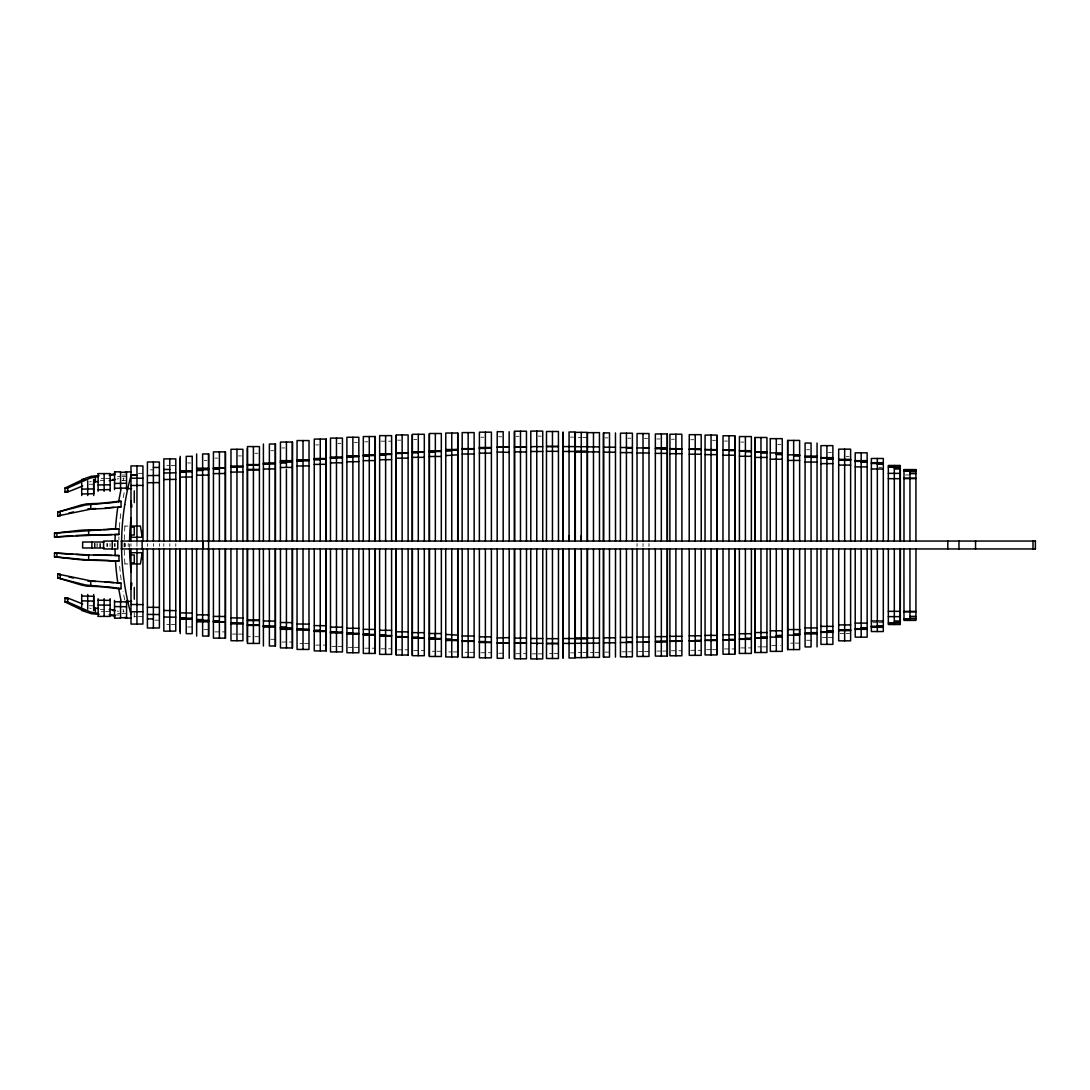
<?xml version="1.0" encoding="UTF-8"?>
<svg xmlns="http://www.w3.org/2000/svg" width="1090" height="1090" viewBox="0 0 1090 1090"><rect width="100%" height="100%" fill="white"/><g stroke="black" fill="none" stroke-linecap="round" stroke-linejoin="round"><path stroke-width="0.75" stroke-dasharray="5 3.75" d="M124.914 526.048L124.628 530.503A256.94 256.94 0 0 0 124.274 539.645M123.184 497.653L124.696 490.105M122.993 478.728L124.015 478.456M116.998 478.987L118.592 478.701M100.362 480.649L104.599 480.308M538.256 436.15L541.24 436.15M516.006 436.313L518.99 436.313M498.716 436.777L501.7 436.777M570.561 437.131L573.544 437.131M480.908 437.24L483.892 437.24M578.286 437.403L581.27 437.403M582.769 437.403L587.238 437.403M605.032 437.867L608.016 437.867M627.908 438.221L630.892 438.221M644.503 438.562L647.487 438.562M656.848 438.97L659.832 438.97M671.413 439.243L674.397 439.243M413.819 439.556L416.802 439.556M690.747 439.733L693.731 439.733M397.673 440.169L400.657 440.169M712.547 440.319L715.53 440.319M724.509 441.069L727.493 441.069M381.146 441.178L385.615 441.178M388.599 441.178L391.582 441.178M364.796 441.818L367.78 441.818M740.914 442.09L743.898 442.09M354.359 442.635L357.343 442.635M337.954 443.426L340.938 443.426M777.783 444.516L780.767 444.516M315.773 444.897L318.757 444.897M281.942 447.949L284.926 447.949M806.6 449.748L809.584 449.748M270.865 450.715L273.863 450.715M828.4 452.486L831.384 452.486M254.91 453.29L257.894 453.29M238.438 455.92L241.421 455.92M846.14 456.628L849.124 456.628M214.921 458.113L217.905 458.113M204.103 460.402L207.086 460.402M187.698 462.978L190.682 462.978M166.811 465.471L169.795 465.471M171.28 465.471L175.763 465.471M878.826 467.31L881.81 467.31M150.393 469.858L153.377 469.858M138.457 473.332L142.926 473.332M122.039 475.008L126.522 475.008M905.477 474.968L909.959 474.968M117.57 476.63L120.554 476.63M122.039 476.63L126.522 476.63M101.152 478.346L104.136 478.374M105.635 478.374L110.104 478.346M122.039 480.526L126.522 480.526M89.217 484.246L93.686 484.246M124.737 526.048L127.952 526.048M124.737 563.952L127.952 563.952M89.217 605.754L93.686 605.754M101.152 611.654L104.136 611.654M105.635 611.654L110.104 611.626M117.57 613.37L120.554 613.37M122.039 613.37L126.522 613.37M114.586 614.992L119.055 614.992M133.975 616.681L136.958 616.681M138.457 616.681L142.926 616.681M154.875 620.156L159.344 620.156M872.858 622.69L877.327 622.69M878.826 622.69L883.309 622.69M166.811 624.529L169.795 624.529M171.28 624.516L175.763 624.529M187.698 627.009L192.181 627.009M204.103 629.584L208.585 629.584M214.921 631.887L219.403 631.887M222.387 631.887L225.371 631.887M840.172 633.385L844.655 633.385M846.14 633.385L850.622 633.385M232.47 634.08L236.952 634.08M238.438 634.08L242.92 634.08M247.444 636.71L250.428 636.71M254.91 636.71L259.393 636.71M822.432 637.514L826.915 637.514M828.4 637.514L832.883 637.514M270.865 639.285L275.348 639.285M806.6 640.252L811.069 640.252M281.942 642.024L286.425 642.024M289.409 642.024L292.392 642.024M790.672 643.114L793.656 643.114M795.141 643.114L799.624 643.114M300.036 643.577L303.02 643.577M304.505 643.577L308.988 643.577M315.773 645.103L320.256 645.103M323.24 645.103L326.223 645.103M771.815 645.484L780.767 645.484M331.987 646.574L336.469 646.574M337.954 646.574L342.437 646.574M757.986 646.874L760.97 646.874M762.455 646.874L766.938 646.874M348.391 647.337L352.874 647.337M354.359 647.337L358.842 647.337M740.914 647.91L745.397 647.91M748.38 647.91L751.364 647.91M364.796 648.182L369.278 648.182M372.262 648.182L375.246 648.182M381.146 648.822L385.615 648.822M388.599 648.822L391.582 648.822M724.509 648.932L728.992 648.932M731.976 648.932L734.96 648.932M706.579 649.681L711.048 649.681M712.547 649.681L717.016 649.681M397.673 649.831L402.142 649.831M405.126 649.831L408.123 649.831M413.819 650.444L418.301 650.444M421.285 650.444L424.269 650.444M690.747 650.28L695.216 650.28M698.2 650.28L701.183 650.28M671.413 650.757L675.895 650.757M678.879 650.757L681.863 650.757M656.848 651.057L661.33 651.057M662.815 651.057L667.298 651.057M432.362 651.261L435.346 651.261M436.831 651.261L441.314 651.261M638.536 651.425L643.018 651.425M644.503 651.425L648.986 651.425M621.94 651.806L626.423 651.806M627.908 651.806L632.391 651.806M448.767 651.915L451.751 651.915M453.236 651.915L457.718 651.915M605.032 652.12L609.501 652.133M465.171 652.311L468.155 652.311M469.64 652.311L474.123 652.311M590.494 652.392L593.478 652.392M594.976 652.392L599.446 652.392M578.286 652.583L581.27 652.597M582.769 652.583L587.238 652.597M480.908 652.76L485.377 652.76M488.375 652.76L491.358 652.76M570.561 652.869L575.03 652.869M498.716 653.223L503.185 653.223M549.483 653.373L552.466 653.373M553.965 653.373L558.434 653.373M516.006 653.687L520.489 653.687M523.472 653.687L526.456 653.687M532.288 653.837L536.757 653.837M538.256 653.837L542.725 653.837M100.362 609.351L104.599 609.692M116.998 611.027L118.592 611.313M122.993 611.272L124.015 611.544M124.723 599.977L123.034 591.38M648.986 543.529L648.986 546.471M643.018 543.529L643.018 546.471M637.051 543.529L637.051 546.471M175.803 543.651L175.763 546.349M169.795 543.651L169.795 546.349M163.827 543.651L163.773 546.349M159.385 543.651L159.344 546.349M153.377 543.651L153.377 546.349M147.409 543.651L147.368 546.349M136.958 542.33L136.958 546.349M134.274 612.948L134.274 617.076M130.991 543.651L130.95 546.349M128.225 543.515L128.225 546.499M125.609 543.515L125.609 546.499M124.219 543.515L124.219 546.499M114.763 543.515L114.763 546.499M110.076 543.515L110.076 546.499M107.379 543.515L107.379 546.499M106.874 543.515L106.874 546.499M100.117 543.515L100.117 547.984M100.021 543.515L100.035 547.984M97.283 543.515L97.283 546.499M95.879 543.515L95.879 547.984M94.489 543.515L94.489 547.984M94.367 543.515L94.367 546.499M89.639 608.084A83.698 12.317 0 0 1 91.165 608.601M91.165 481.399A83.698 12.317 0 0 1 89.639 481.916M123.797 612.144A286.67 286.67 0 0 1 123.034 609.16M115.009 546.499A248.711 248.711 0 0 1 115.009 543.515M123.034 480.84A286.67 286.67 0 0 1 123.797 477.856M124.914 563.952A256.94 256.94 0 0 1 124.26 549.823M124.219 547.003A256.94 256.94 0 0 1 124.219 542.779M121.194 579.975A260.265 260.265 0 0 1 119.45 562.985M118.864 539.945A257.158 257.158 0 0 1 118.946 536.825M119.41 527.437A257.158 257.158 0 0 1 119.927 521.17A260.851 260.851 0 0 1 121.167 510.202M129.56 546.717A256.79 256.79 0 0 1 129.56 543.91"/><path stroke-width="1.5" d="M196.65 469.736L202.617 469.736L202.617 468.7M219.403 621.777L225.344 621.777L213.436 621.709M236.952 472.052L236.952 466.683M253.411 621.041L253.425 620.06L247.444 620.06M429.378 633.481L435.346 633.522L435.346 638.631L441.232 638.631L429.378 638.631M536.757 643.522L536.757 644.626M569.062 535.64L569.062 541.049L569.062 431.994L575.03 431.994L575.084 541.049M581.27 535.612L581.27 541.049L581.27 432.362M675.895 453.685L675.895 448.78L670.105 448.767M530.789 446.737L536.757 446.519M336.469 632.391L342.41 632.391L330.488 632.391M186.213 471.602L192.14 471.52L180.245 471.52M894.318 622.881L888.35 622.962L900.286 622.962M236.952 623.317L242.866 623.317L230.985 623.248M253.411 624.965L259.338 624.965L247.444 624.883M269.38 463.618L275.293 463.618L263.412 463.686M385.615 454.407L391.542 454.353L379.647 454.407M435.346 451.41L441.232 451.369L429.378 451.41M770.344 637.078L776.38 637.078L776.393 635.62L782.266 635.511M346.906 456.546L352.874 456.492M402.142 637.023L408.014 637.023L396.174 637.023M115.049 540.531L115.118 537.534A260.374 260.374 0 0 1 115.227 534.55M799.624 634.339L793.67 634.353L799.624 634.353L799.624 629.53M520.475 447.268L526.416 447.064L514.521 447.268M445.783 450.238L457.718 449.516L445.783 449.516M497.217 447.268L509.153 446.968L497.217 446.968M130.991 589.349L131.563 582.728L131.563 586.12M130.991 517.845L130.105 528.255A256.79 256.79 0 0 0 129.587 540.776M124.737 504.711L124.287 507.695A265.933 265.933 0 0 0 123.143 516.646A262.513 262.513 0 0 0 122.094 528.582A260.374 260.374 0 0 0 121.685 537.534L121.617 540.531A248.724 248.724 0 0 0 121.617 549.483L121.685 552.466A260.374 260.374 0 0 0 122.094 561.418A262.513 262.513 0 0 0 123.143 573.354A265.933 265.933 0 0 0 124.287 582.305L124.737 585.289A260.156 260.156 0 0 0 126.304 594.241L126.89 597.225A278.767 278.767 0 0 0 128.865 606.176L130.991 614.515M130.991 552.739L142.191 552.739L140.419 563.952L130.991 563.952M130.991 475.485L128.865 483.824A278.767 278.767 0 0 0 126.89 492.775L126.304 495.759A260.156 260.156 0 0 0 124.737 504.793M125.009 472.665L125.745 472.27L121.848 472.27A20.996 3.406 0 0 1 121.426 472.474M82.717 486.017L67.662 492.04L64.978 492.04L64.978 488.048L86.096 477.992A83.984 13.625 0 0 0 91.165 476.303L99.027 475.594M64.978 488.048L67.662 488.048L90.252 478.088L98.563 476.33M64.978 492.04L67.989 490.732M105.076 508.063L121.058 506.809L121.058 501.332L110.131 502.912L86.492 503.88A83.044 8.597 0 0 1 81.409 504.956L57.729 512.096L57.729 515.965L90.729 509.139L107.038 508.349M93.944 482.134L98.563 481.426M57.729 512.096L85.579 505.011L103.332 503.376M57.729 515.965L60.89 515.161M68.779 513.131L73.52 511.919M115.036 473.946L109.763 474.6M99.217 534.863L118.974 534.468L118.974 528.991L105.812 529.481M514.521 638.181L526.456 637.963M112.583 479.573L115.036 479.273M114.791 474.763L109.232 475.376M98.482 534.972L54.5 537.002L54.5 533.173L79.325 530.367A82.499 3.229 0 0 0 84.393 529.958L104.953 529.672M113.919 507.368L107.91 507.885M114.804 480.009L109.232 480.554M54.5 533.173L101.261 529.767M457.718 454.843L445.783 455.579M770.33 630.837L782.266 630.742M105.076 502.803L115.227 501.795A20.737 2.153 0 0 0 117.175 501.332L121.058 501.332M54.5 537.002L72.703 535.749M76.014 535.531L79.325 535.299A82.445 1.948 0 0 0 84.393 535.054L104.953 534.89M509.153 637.609L497.217 637.991M503.185 643.086L509.153 643.032L497.217 643.032M87.786 508.907L95.702 508.54M108.278 529.399L113.142 529.168A20.587 0.804 0 0 0 115.077 528.991L118.974 528.991M445.783 450.783L451.71 450.579L445.783 450.579M111.834 534.618L105.812 534.768M102.991 529.549L108.073 529.59M81.75 489.151L93.686 488.919M81.75 493.974L93.686 493.743L93.686 479.409L93.74 495.541M98.168 484.982L110.104 484.778M98.168 489.805L110.104 489.601M114.586 483.442L126.522 483.252M114.586 488.266L126.522 488.075M297.052 461.206L302.979 461.125L297.052 461.125M292.392 462.133L280.457 462.215M314.274 464.422L326.223 464.272M297.052 466.03L308.988 465.866M213.436 468.809L219.349 468.727L213.436 468.727M163.827 472.992L175.763 472.828M147.409 475.594L159.344 475.444M196.65 475.226L208.585 475.09M180.245 477.12L192.181 476.97M142.926 478.292L130.691 478.169M147.409 482.734L159.344 482.584M330.488 458.086L336.401 458.018L330.488 458.018M280.457 462.705L286.357 462.623L280.457 462.623M263.412 464.217L269.325 464.149L263.412 464.149M253.425 465.117L259.338 465.048L247.444 465.048M230.985 467.31L236.857 467.229L230.985 467.229M280.457 467.515L292.392 467.378M202.617 469.736L208.585 469.667M263.412 469.041L275.348 468.891M247.444 469.94L259.393 469.872M230.985 472.133L242.92 471.984M213.436 473.632L225.371 473.482M163.827 479.518L175.763 479.368M130.991 485.527L142.926 485.377M352.874 456.546L358.814 456.492L346.906 456.492M330.488 462.923L342.437 462.787M782.266 459.258L770.33 459.163M369.278 455.457L375.164 455.402L363.311 455.457M379.647 459.735L391.582 459.639M363.311 460.675L375.246 460.566M346.906 461.779L358.842 461.669M441.314 456.438L429.378 456.519M396.174 458.195L408.123 458.127M418.301 452.296L424.173 452.268L412.333 452.268M402.142 453.018L408.014 452.977L396.174 453.018M468.155 448.957L474.041 448.944L462.187 448.957M412.333 457.364L424.269 457.323M536.757 446.668L542.725 446.668M530.789 451.505L542.725 451.492M462.187 454.012L474.123 453.999M855.214 466.901L867.15 466.888M871.36 469L883.309 468.986M888.336 473.373L900.272 473.36M903.992 478.21L915.927 478.197M909.959 618.752L903.992 618.752L915.927 618.752M826.915 631.764L820.974 631.778L832.883 631.778M755.002 632.568L766.938 632.554M811.069 633.276L805.115 633.276L817.05 633.276M739.415 633.726L751.364 633.699M723.011 634.789L734.96 634.775M760.97 637.773L755.029 637.786L766.938 637.786M745.383 638.917L739.47 638.931L751.364 638.931M723.188 639.83L728.992 639.816M689.316 640.743L695.216 640.729M670.105 641.233L675.882 641.22M661.33 641.533L655.512 641.547L667.298 641.41L661.494 641.41M587.51 432.648L599.446 432.635L599.5 541.049M755.002 437.485L755.002 541.049L754.961 437.512L766.938 437.485L766.978 541.049M770.33 438.643L782.266 438.643L782.307 541.049M787.688 440.428L787.688 541.049L787.634 440.415L799.624 440.428L799.665 541.049M292.392 442.05L292.392 541.049L292.433 442.05L280.457 442.05L280.403 541.049M275.348 444.012L275.348 541.049L275.389 444.012L269.38 444.012L269.38 541.049M563.121 446.6L575.03 446.6M575.316 446.696L587.238 446.696M514.521 446.886L526.456 446.886M587.524 446.859L599.446 446.859M603.533 447.186L615.469 447.186M479.409 447.513L491.358 447.513M620.455 447.513L632.391 447.513M479.409 447.813L491.277 447.813L485.377 447.813M637.051 447.935L648.986 447.935M655.363 448.331L667.298 448.331M667.298 448.467L655.512 448.453L661.33 448.467M462.187 448.671L474.123 448.671M669.928 448.644L681.863 448.78M676.291 448.903L681.863 448.903M689.248 449.107L701.183 449.107M705.08 449.53L717.016 449.68M445.783 449.761L457.705 449.761M723.011 450.02L734.96 450.02M734.96 450.17L723.188 450.17L728.992 450.184M739.415 450.688L751.364 450.688M429.378 451.069L441.314 451.069M751.364 451.083L739.47 451.069L745.383 451.083M546.499 451.342L558.434 451.342M563.094 451.464L575.03 451.464M575.302 451.628L587.238 451.628M587.51 451.887L599.446 451.887M755.002 451.791L766.938 451.791M412.333 452.037L424.269 452.037M526.456 452.037L514.521 451.819M603.533 452.2L615.469 452.2M766.938 452.214L755.029 452.214L760.97 452.227M620.455 452.609L632.391 452.623M396.174 452.745L408.123 452.745M479.409 453.14L491.358 453.127M637.051 452.963L648.986 452.977M770.33 452.922L782.266 452.922M655.363 453.372L667.298 453.372M669.928 453.685L681.863 453.685M208.626 541.049L208.626 453.931L202.617 453.944L202.617 541.049M379.647 453.822L391.582 453.822M689.248 454.203L701.183 454.203M776.38 452.922L776.393 454.38L782.266 454.38M787.688 454.843L799.624 454.843M363.311 455.143L375.246 455.143M346.906 456.138L358.842 456.138M805.101 456.165L817.05 456.165M192.181 456.356L186.213 456.356L186.213 477.038M330.488 457.255L342.437 457.255M820.933 457.664L832.883 457.664M832.883 458.236L820.974 458.236L826.915 458.236M314.274 458.522L326.223 458.522M838.687 459.367L850.622 459.367M850.622 459.83L838.7 459.83L844.655 459.83M297.052 460.062L308.988 460.062M844.709 460.307L850.622 460.307M297.052 460.552L308.947 460.552L297.052 460.634M787.688 460.43L799.624 460.43M280.457 460.661L292.392 460.661M855.214 460.661L867.15 460.661M280.457 461.152L292.392 461.152M861.182 461.302L855.255 461.302L867.15 461.302M817.05 462.078L805.101 462.065M871.36 462.691L883.309 462.691M263.412 463.155L275.348 463.155M871.387 463.495L883.309 463.495M820.933 463.645L832.883 463.645M877.368 464.231L883.309 464.231M247.444 464.585L259.393 464.585M838.687 465.089L850.622 465.076M230.985 466.152L242.92 466.152M230.985 466.683L242.866 466.683L230.985 466.752M900.286 467.038L888.35 467.038L894.318 467.119M153.377 467.46L159.344 467.46M213.436 467.787L225.371 467.787M196.65 468.264L208.585 468.264M213.436 468.223L225.344 468.223L219.403 468.223M196.65 468.7L208.585 468.7M900.286 468.605L894.318 468.605L900.286 468.618L900.326 541.049L900.286 465.471L888.336 465.471L888.336 541.049M163.827 469.449L169.795 469.449M247.444 469.449L259.393 469.449M903.992 469.736L915.927 469.736M180.245 470.921L192.181 470.921M915.927 471.248L903.992 471.248L909.946 471.248M114.586 471.847L120.554 471.847M125.432 471.888L130.991 471.888M98.168 473.591L110.104 473.591M130.991 474.886L136.958 474.886M130.991 475.294L136.958 475.294M888.336 478.673L900.286 478.673M903.992 478.592L915.927 478.592M84.734 479.409L81.75 479.409L81.75 481.235M126.508 488.593L131.563 488.593M118.469 506.809L121.058 506.809M130.991 526.048L140.419 526.048L142.191 537.261L130.991 537.261M130.991 527.097L134.274 527.097L134.274 535.054L130.991 535.054M115.077 534.468L118.974 534.468M121.14 541.049L1035.473 541.049M104.095 542.016L82.636 542.016L82.636 547.984L104.095 547.984M121.14 548.951L1035.473 548.951M102.991 555.192L118.974 555.532L118.974 561.009L84.393 560.042A82.499 3.229 0 0 0 79.311 559.647L54.5 556.827L54.5 552.998L88.644 554.905L88.644 559.974L108.073 560.41M130.991 554.96L134.274 554.96L134.274 562.903L130.991 562.903M115.077 555.532L118.974 555.532M54.5 556.827L88.644 559.974M118.974 561.009L115.077 561.009A20.587 0.804 0 0 0 113.142 560.832L108.278 560.601M121.058 588.668L110.131 587.088L86.492 586.12A83.044 8.597 0 0 0 81.409 585.044L57.729 577.904L57.729 574.035L90.729 580.861L121.058 583.191L121.058 588.668L117.175 588.668A20.737 2.153 0 0 0 115.227 588.205L105.076 587.197M57.729 577.904L85.579 584.989L103.332 586.624M117.175 583.191L121.058 583.191M99.027 614.406L91.165 613.697A83.984 13.625 0 0 0 86.096 612.008L64.978 601.952L64.978 597.974L67.662 597.974L82.717 603.983M126.508 601.408L131.563 601.408M64.978 601.952L67.662 601.952L90.252 611.912L98.563 613.67M84.734 610.591L81.75 610.591L81.709 608.765M888.336 611.327L900.286 611.327M903.992 611.408L915.927 611.408M98.168 616.409L110.104 616.409M114.586 618.153L120.554 618.153M125.432 618.112L130.991 618.112M147.409 618.916L153.377 618.916M180.245 619.079L192.181 619.079M196.65 620.264L208.585 620.333M247.444 620.551L259.393 620.551M196.65 621.3L208.585 621.3M213.436 621.273L219.349 621.273L213.436 621.191M900.286 621.395L894.318 621.395L900.272 621.382L900.326 548.951L900.286 624.529L888.336 624.529L888.336 548.951M196.65 621.75L208.585 621.75M213.436 622.213L225.371 622.213M230.985 622.771L236.857 622.771L230.985 622.69M230.985 623.848L242.92 623.848M247.444 625.415L259.393 625.415M263.412 625.851L269.325 625.851L263.412 625.783M263.412 626.314L275.293 626.382L263.412 626.382M820.933 626.355L832.883 626.355M883.309 626.505L871.387 626.505L877.327 626.505M263.412 626.845L275.348 626.845M280.457 627.377L286.357 627.377L280.457 627.309M871.36 627.309L883.309 627.309M280.457 627.785L292.392 627.867M805.101 627.935L817.05 627.922M280.457 628.848L292.392 628.848M855.255 628.698L867.15 628.698M297.052 628.875L302.979 628.875L297.052 628.794M280.457 629.339L292.392 629.339M297.052 629.366L308.947 629.448L303.02 629.366M799.624 629.57L787.688 629.57M855.214 629.339L867.15 629.339M844.709 629.707L850.622 629.707M297.052 629.938L308.988 629.938M850.622 630.17L838.7 630.17L844.655 630.17M838.687 630.633L850.622 630.633M314.274 631.028L326.196 631.028L320.256 630.947M314.274 631.478L326.223 631.478M330.488 631.982L336.401 631.982L330.488 631.914M820.933 632.336L832.883 632.336M330.488 632.745L342.437 632.745M346.906 633.522L358.814 633.522L352.874 633.522M346.906 633.862L358.842 633.862M805.101 633.835L817.05 633.835M363.311 634.87L375.246 634.87M787.688 635.157L799.624 635.157M705.08 635.375L717.016 635.375M379.647 635.647L391.542 635.647L385.615 635.647M776.393 635.62L782.266 635.62M689.248 635.797L701.183 635.797M208.626 548.951L208.626 636.069L202.617 636.069L202.617 548.951M379.647 636.179L391.582 636.179M669.928 636.315L681.85 636.315M655.363 636.628L667.298 636.628M396.174 637.255L408.123 637.255M637.051 637.037L648.986 637.023M776.38 637.078L782.266 637.078M620.455 637.391L632.391 637.378M603.533 637.8L615.455 637.8M412.333 637.963L424.269 637.963M587.51 638.113L599.446 638.113M575.302 638.372L587.238 638.372M755.002 638.222L766.938 638.222M563.094 638.536L575.03 638.536M546.499 638.658L558.434 638.658M429.378 638.931L441.314 638.931M739.415 639.312L751.364 639.312M445.783 639.435L451.71 639.435L445.783 639.217M445.783 639.762L457.718 640.484L445.783 640.484M723.011 639.98L734.96 639.98M445.783 640.239L457.705 640.239M717.016 640.321L705.257 640.321L717.016 640.47M689.248 640.893L701.183 640.893M462.187 641.056L474.041 641.056L468.155 641.043M676.291 641.097L681.863 641.097M462.187 641.329L474.123 641.329M669.928 641.356L681.863 641.233M479.409 641.656L485.363 641.656L479.409 641.642M655.363 641.669L667.298 641.669M479.409 642.187L491.277 642.187M637.051 642.065L648.986 642.065M479.409 642.5L491.358 642.5M620.455 642.487L632.391 642.487M497.217 642.787L509.139 642.732M603.533 642.814L615.469 642.814M514.521 643.114L526.456 643.114M587.51 643.141L599.446 643.141M563.094 643.4L575.03 643.4M575.302 643.304L587.238 643.304M275.348 645.989L275.348 548.951L275.389 645.989L269.38 645.989L269.38 548.951M292.392 647.937L292.392 548.951L292.433 647.951L280.457 647.937L280.457 548.951M787.688 649.586L787.688 548.951L787.634 649.586L799.624 649.586L799.624 548.951M755.002 652.501L755.002 548.951L754.961 652.515L766.938 652.501L766.938 548.951M739.415 653.441L751.364 653.441L751.405 548.951M408.123 655.035L396.174 655.035L396.174 548.951L396.133 654.613M587.51 657.365L599.446 657.365L599.5 548.951M695.216 449.271L689.289 449.257L701.183 449.421L695.365 449.421M705.257 449.68L717.016 449.843L711.211 449.843M497.217 452.009L509.153 452.391M705.08 454.625L717.016 454.625M723.011 455.211L734.96 455.225M739.415 456.274L751.364 456.301M755.002 457.432L766.938 457.446M915.927 611.803L903.992 611.79M888.336 616.627L900.272 616.64M871.36 621L883.309 621.014M855.214 623.099L867.15 623.112M838.687 624.911L850.622 624.924M462.187 635.988L474.123 636.015M479.409 636.86L491.358 636.873M530.789 638.495L542.725 638.508M408.123 631.873L396.174 631.805M412.333 632.636L424.269 632.677M542.725 643.332L530.789 643.264M435.346 633.522L441.314 633.562M346.906 628.221L358.842 628.331M363.311 629.325L375.246 629.434M379.647 630.265L391.582 630.361M342.437 627.213L330.488 627.077M130.991 604.473L142.926 604.623M208.585 614.923L196.65 614.774M225.371 616.518L213.436 616.368M253.425 620.06L259.393 620.128M275.348 621.109L263.412 620.959M280.457 622.485L292.392 622.635M326.223 625.728L314.274 625.592M98.482 555.028L84.393 554.946A82.445 1.948 0 0 0 79.325 554.701L76.014 554.483M93.631 555.069L101.261 555.069M147.409 607.266L159.344 607.416M175.763 610.632L163.827 610.482M142.926 611.708L130.691 611.831M192.181 613.043L180.245 612.893M159.344 614.556L147.409 614.406M230.985 617.867L242.92 618.016M163.827 617.008L175.763 617.172M308.988 624.134L297.052 623.971M99.217 555.137L104.953 555.123M126.522 601.925L114.586 601.735M126.522 606.749L114.586 606.558M776.393 454.38L782.266 454.489M110.104 600.399L98.168 600.195M110.104 605.222L98.168 605.018M105.812 555.232L111.834 555.382M81.75 596.026L93.686 596.257L93.686 610.591L93.74 594.459M93.686 601.094L81.75 600.849M445.783 634.421L457.718 635.129M95.702 581.474L87.786 581.093M503.185 446.914L509.139 447.268M105.076 581.937L113.919 582.632M54.5 552.998L72.703 554.251M93.944 607.866L98.563 608.574M109.232 609.446L114.804 609.991M109.232 614.624L114.791 615.237M109.763 615.4L115.036 616.054M112.583 610.441L115.036 610.727M57.729 574.035L60.89 574.839M68.779 576.869L73.52 578.082M64.978 597.974L67.989 599.268M125.009 617.335L125.745 617.73L121.848 617.73A20.996 3.406 0 0 0 121.426 617.526M130.991 500.651L131.563 507.272L131.563 503.88M130.991 572.155L129.887 557.998A256.79 256.79 0 0 1 129.574 548.134M115.049 549.483L115.118 552.466A260.374 260.374 0 0 0 115.227 555.45M253.411 468.973L253.425 469.94M1035.377 541.049L1035.377 548.951M1032.993 541.049L1032.993 548.951M975.55 541.049L975.55 548.951M958.982 541.049L958.955 548.951M947.809 541.049L947.809 548.951M915.927 541.049L915.927 469.599L903.992 469.599L903.992 541.049M915.968 548.951L915.927 620.401L903.992 620.401L903.937 548.951M909.959 469.599L909.959 541.049M909.959 548.951L909.959 620.401M894.318 465.471L894.318 541.049M894.318 548.951L894.318 624.529M883.309 541.049L883.309 458.468L871.36 458.468L871.36 541.049M883.309 548.951L883.309 631.546L871.36 631.546L871.36 548.951M877.327 458.468L877.327 541.049M877.327 548.951L877.327 631.546M867.15 541.049L867.15 452.827L855.214 452.827L855.173 541.049M867.15 548.951L867.15 637.159L855.214 637.159L855.214 548.951M861.182 452.827L861.182 541.049M861.182 548.951L861.182 637.159M850.622 541.049L850.622 449.148L838.687 449.148L838.687 541.049M850.622 548.951L850.622 640.838L838.687 640.838L838.687 548.951M844.655 449.148L844.655 541.049M844.655 548.951L844.655 640.838M832.883 541.049L832.883 445.633L820.933 445.633L820.933 541.049M832.883 548.951L832.883 644.367L820.933 644.367L820.933 548.951M826.915 445.633L826.915 541.049M826.915 548.951L826.915 644.367M817.05 443.044L817.05 541.049M817.05 548.951L817.05 646.942M811.069 541.049L811.069 443.044L805.101 443.044L805.06 541.049M811.069 548.951L811.069 646.929L805.101 646.942L805.101 548.951M793.656 440.428L793.656 541.049M793.656 548.951L793.656 649.586M782.266 548.951L782.266 651.37L770.33 651.37L770.276 548.951M776.298 438.643L776.298 541.049M776.298 548.951L776.298 629.816M776.298 630.851L776.298 651.37M770.276 438.643L770.276 541.049M760.97 437.485L760.97 541.049M760.97 548.951L760.97 652.501M751.364 541.049L751.364 436.559L739.415 436.559L739.415 541.049M745.397 436.559L745.397 541.049M745.397 548.951L745.397 653.441M739.374 548.951L739.374 653.441M735.001 436.3L735.001 541.049M735.001 548.951L735.001 653.714M734.96 541.049L734.96 435.768L723.011 435.768L722.97 541.049M734.96 548.951L734.96 654.232L723.011 654.232L723.011 548.951M728.992 435.768L728.992 455.211M728.992 456.247L728.978 541.049M728.978 548.951L728.992 654.232M717.07 435.537L717.07 541.049L717.016 435.074L705.08 435.074L705.039 541.049M717.07 654.463L717.07 548.951L717.016 654.927L705.08 654.927L705.08 548.951M711.048 435.074L711.048 541.049M711.048 548.951L711.048 654.927M701.238 541.049L701.183 434.665L689.248 434.665L689.207 541.049M701.238 548.951L701.183 655.349L689.248 655.349L689.207 548.951M695.216 434.665L695.216 541.049M695.216 548.951L695.216 655.349M681.904 541.049L681.863 434.229L669.928 434.229L669.873 541.049M681.904 548.951L681.863 655.785L669.928 655.785L669.873 548.951M675.895 434.229L675.895 541.049M675.895 548.951L675.895 655.785M667.339 434.174L667.339 541.049L667.298 433.943L655.363 433.943L655.322 541.049M667.339 655.826L667.339 548.951L667.298 656.085L655.363 656.085L655.322 548.951M661.33 433.943L661.33 541.049M661.33 548.951L661.33 656.085M649.027 541.049L648.986 433.548L637.051 433.548L636.996 541.049M649.027 548.951L648.986 656.466L637.051 656.466L636.996 548.951M643.018 433.548L643.018 452.977M643.018 453.358L643.018 541.049M643.018 548.951L643.018 656.466M632.432 541.049L632.391 433.18L620.455 433.18L620.401 541.049M632.432 548.951L632.391 656.834L620.455 656.834L620.401 548.951M626.423 433.18L626.423 541.049M626.423 548.951L626.423 656.834M615.469 432.894L615.523 541.049M615.523 548.951L615.469 657.106M609.501 541.049L609.501 432.894L603.533 432.894L603.533 541.049M609.501 548.951L609.501 657.106L603.533 657.106L603.533 548.951M603.492 432.894L603.492 541.049M603.492 548.951L603.492 657.106M593.478 432.635L593.478 541.049M593.478 548.951L593.478 657.365M587.469 432.635L587.469 541.049M587.469 548.951L587.469 657.379M587.238 541.049L587.238 432.362L575.302 432.362L575.302 541.049M587.292 548.951L587.238 657.638L575.302 657.638L575.261 548.951M581.27 548.951L581.27 657.638M575.084 548.951L575.03 658.006L569.062 658.006L569.062 548.951M558.475 541.049L558.434 431.49L546.499 431.49L546.458 541.049M558.475 548.951L558.434 658.51L546.499 658.51L546.458 548.951M552.466 431.49L552.466 541.049M552.466 548.951L552.466 658.51M542.725 541.049L542.725 431.095L530.789 431.095L530.789 541.049M542.779 548.951L542.725 658.905L530.789 658.905L530.748 548.951M536.757 431.095L536.757 541.049M536.757 548.951L536.757 658.905M526.456 541.049L526.456 431.204L514.521 431.204L514.521 541.049L514.466 431.531M526.497 548.951L526.456 658.782L514.521 658.782L514.521 548.951L514.466 658.469M520.489 431.204L520.489 541.049M520.489 548.951L520.489 658.782M509.153 431.681L509.207 541.049M509.207 548.951L509.207 658.319M503.185 541.049L503.185 431.681L497.217 431.681L497.176 541.049M503.185 548.951L503.185 658.319L497.217 658.319L497.176 548.951M491.399 541.049L491.399 432.158L479.409 432.171L479.368 541.049M491.399 548.951L491.358 657.842L479.409 657.842L479.368 548.951M485.377 432.171L485.377 541.049M485.377 548.951L485.377 657.842M474.164 541.049L474.123 432.594L462.187 432.594L462.133 541.049M474.123 548.951L474.123 657.406L462.187 657.406L462.187 548.951M468.155 432.594L468.155 541.049M468.155 548.951L468.155 657.406M457.759 433.043L457.759 541.049M457.759 548.951L457.759 656.957M457.718 541.049L457.718 433.03L445.783 433.03L445.728 541.049M457.718 548.951L457.718 656.957L445.783 656.957L445.728 548.951M451.751 433.03L451.751 541.049M451.751 548.951L451.751 656.957M441.314 541.049L441.314 433.507L429.378 433.507L429.378 541.049L429.324 433.943M441.355 548.951L441.355 656.48L429.378 656.48L429.378 548.951L429.324 656.071M435.346 433.507L435.346 541.049M435.346 548.951L435.346 656.48M424.31 541.049L424.31 434.297L412.333 434.297L412.333 541.049L412.293 434.774M424.31 548.951L424.31 655.717L412.333 655.69L412.333 548.951L412.293 655.226M418.301 434.297L418.301 457.35M418.301 458.686L418.301 541.049M418.301 548.951L418.301 631.614M418.301 632.663L418.301 655.676M408.123 541.049L408.123 434.951L396.174 434.951L396.174 541.049L396.133 435.387M408.123 548.951L408.164 655.063M402.142 434.951L402.142 541.049M402.142 548.951L402.142 655.035M391.582 541.049L391.623 435.619L379.647 435.632L379.606 541.049M391.582 548.951L391.623 654.381L379.647 654.368L379.606 548.951M385.615 435.632L385.615 541.049M385.615 548.951L385.615 629.938M385.615 630.32L385.615 654.368M375.287 436.545L375.287 541.049M375.287 548.951L375.287 653.441M375.246 541.049L375.246 436.545L363.311 436.545L363.256 541.049M375.246 548.951L375.246 653.441L363.311 653.441L363.311 548.951M369.278 436.545L369.278 460.62M369.278 461.751L369.278 541.049M369.278 548.951L369.278 627.935M369.278 629.38L369.278 653.441M358.882 541.049L358.842 437.254L346.906 437.254L346.852 541.049M358.842 548.951L358.882 652.746L346.906 652.746L346.906 548.951M352.874 437.254L352.874 541.049M352.874 548.951L352.874 652.746M342.437 541.049L342.437 438.085L330.488 438.085L330.488 541.049M342.437 548.951L342.478 651.915L330.488 651.915L330.488 548.951M336.469 438.085L336.469 462.855M336.469 464.258L336.469 541.049M336.469 548.951L336.469 651.915M326.264 439.093L326.264 541.049M326.264 548.951L326.264 650.907M326.223 541.049L326.223 439.079L314.274 439.079L314.233 541.049M326.223 548.951L326.223 650.907L314.274 650.907L314.233 548.951M320.256 439.079L320.256 464.34M320.256 464.858L320.256 541.049M320.256 548.951L320.256 650.907M308.988 541.049L309.029 440.564L297.052 440.564L297.052 541.049M308.988 548.951L308.988 649.436L297.052 649.436L297.052 548.951M303.02 440.564L303.02 541.049M303.02 548.951L303.02 649.436M286.425 442.05L286.425 467.447M286.425 469.49L286.425 541.049M286.425 548.951L286.425 647.937M263.412 444.012L263.371 541.049M263.371 548.951L263.412 645.989M259.393 541.049L259.434 446.573L247.444 446.573L247.444 541.049L247.403 448.521M259.434 548.951L259.434 643.427L247.444 643.427L247.444 548.951L247.403 641.492M253.411 446.573L253.411 541.049M253.411 548.951L253.411 643.427M242.92 541.049L242.92 449.284L230.985 449.284L230.985 541.049M242.961 548.951L242.92 640.729L230.985 640.729L230.93 548.951M236.952 449.284L236.952 471.575M236.952 473.074L236.952 541.049M236.952 548.951L236.952 616.926M236.952 617.948L236.952 640.729M225.412 451.887L225.412 541.049M225.412 548.951L225.412 638.127M225.371 541.049L225.371 451.887L213.436 451.887L213.436 541.049M225.371 548.951L225.371 638.127L213.436 638.127L213.381 548.951M219.403 451.887L219.403 541.049M219.403 548.951L219.403 638.127M208.585 453.944L208.585 636.069M203.258 541.049L203.258 548.951M202.808 541.049L202.808 548.951M196.65 453.944L196.65 541.049M196.595 548.951L196.65 636.069M192.222 456.342L192.181 541.049M192.222 548.951L192.181 633.658L186.213 633.658L186.213 548.951M186.213 477.706L186.213 541.049M180.245 456.356L180.245 541.049L180.191 458.222M180.245 633.658L180.245 548.951L180.191 631.791M175.763 541.212L175.803 458.89L163.827 458.863L163.827 541.212M175.763 548.788L175.763 631.11L163.827 631.137L163.773 548.788M169.795 458.89L169.795 540.64M169.795 549.36L169.795 631.11M159.385 541.199L159.344 462.01L147.409 461.983L147.368 541.212M159.344 548.815L159.385 627.99L147.409 628.004L147.368 548.788M153.377 462.01L153.377 540.776M153.377 549.224L153.377 627.99M142.981 541.226L142.926 465.948L130.991 465.921L130.991 540.776M142.981 548.774L142.926 624.052L130.991 624.08L130.991 549.237M142.191 530.857L142.191 537.261M142.122 541.049L142.122 548.951M142.191 552.739L142.191 559.143M136.958 465.948L136.958 540.64M136.958 549.36L136.958 624.052M134.274 490.813L134.274 502.572M134.274 587.428L134.274 599.187M126.522 471.997L126.563 489.56M126.563 600.44L126.563 618.003M120.554 471.997L120.554 489.56M120.554 600.44L120.554 618.003M114.586 471.997L114.532 489.56M114.532 600.44L114.532 618.003M112.243 541.049L112.243 548.951M110.145 473.782L110.145 491.277M110.145 598.723L110.104 616.218M104.136 473.782L104.136 491.277M104.136 598.723L104.136 616.218M98.127 473.782L98.127 491.277M98.127 598.723L98.168 616.218M95.402 476.603L95.402 481.671M95.402 608.329L95.402 613.398M91.887 542.016L91.887 547.984M90.729 504.07L90.729 509.139M90.729 580.861L90.729 585.93M88.644 530.026L88.644 535.095M87.718 480.867L87.718 495.541M87.718 594.459L87.718 609.133M81.709 483.197L81.709 495.541M81.709 594.459L81.709 606.803M67.662 488.048L67.662 492.04M67.662 597.974L67.662 601.952M60.209 512.096L60.209 515.965M60.209 574.035L60.209 577.904M56.898 533.173L56.898 537.002M56.898 552.998L56.898 556.827M120.949 600.208A278.767 278.767 0 0 1 120.322 597.225L119.736 594.241A260.156 260.156 0 0 1 118.66 588.273M118.66 501.809A260.156 260.156 0 0 1 119.736 495.841L120.322 492.775A278.767 278.767 0 0 1 120.949 489.792M117.72 582.305A265.933 265.933 0 0 1 116.576 573.354A262.526 262.526 0 0 1 115.526 561.418M115.526 528.582A262.526 262.526 0 0 1 116.576 516.646A265.933 265.933 0 0 1 117.72 507.695M121.603 548.951A200.955 179.741 -90 0 1 121.603 541.049M320.256 458.972L314.274 459.054L326.196 458.972L320.242 459.054M516.81 642.691L514.521 642.977L526.416 642.937L516.81 642.691M320.201 459.503L314.274 459.585L320.201 459.503M202.577 470.335L196.65 470.417L202.577 470.335M186.172 472.215L180.245 472.297L186.172 472.215M352.806 456.887L346.906 456.942L352.806 456.887M342.41 457.609L330.488 457.677L342.41 457.609M385.533 454.857L379.647 454.911L385.533 454.857M369.197 455.784L363.311 455.838L369.197 455.784M552.466 643.468L546.499 643.522L558.434 643.522L552.466 643.468M435.264 451.682L429.378 451.71L435.264 451.682M402.087 453.345L396.174 453.385L402.087 453.345M418.206 452.527L412.333 452.554L418.206 452.527M468.073 449.203L462.187 449.23L468.073 449.203M485.363 448.344L479.409 448.358L485.363 448.344M766.938 637.323L761.011 637.337L766.938 637.337M587.033 638.495L575.302 638.522L587.033 638.495M751.364 638.481L745.437 638.495L751.364 638.495M734.96 639.558L729.101 639.571L734.96 639.571M717.016 640.143L711.211 640.157L717.016 640.157M701.183 640.579L695.365 640.579L701.183 640.579M648.986 641.806L643.195 641.819L648.986 641.819M632.391 642.173L626.491 642.187L632.391 642.187M558.434 446.478L546.499 446.478L558.434 446.559M632.391 447.813L626.491 447.813L632.391 447.827M648.986 448.181L643.195 448.181L648.986 448.194M667.298 448.59L661.494 448.59L667.298 448.59M734.96 450.429L729.101 450.429L734.96 450.443M587.033 451.505L575.302 451.505L587.033 451.505M751.364 451.505L745.437 451.505L751.364 451.519M766.938 452.663L761.011 452.663L766.938 452.677M799.624 455.647L793.67 455.647L799.624 455.661M817.05 456.724L805.115 456.724L817.05 456.724M817.05 457.296L811.11 457.296L817.05 457.296M832.883 458.863L826.942 458.863L832.883 458.863M867.15 462.119L861.209 462.119L867.15 462.119M915.927 473.442L909.959 473.442L915.927 473.442M117.775 541.049L103.591 541.049L103.591 548.951L117.775 548.951L117.775 541.049M915.927 616.558L909.959 616.558L915.927 616.558M186.172 617.785L180.245 617.785L186.172 617.785M186.213 618.398L180.245 618.398L192.14 618.48L186.213 618.48M202.577 619.665L196.65 619.665L202.577 619.665M883.309 625.769L877.368 625.769L883.309 625.769M867.15 627.881L861.209 627.881L867.15 627.881M320.201 630.497L314.274 630.497L320.201 630.497M832.883 631.137L826.942 631.137L832.883 631.137M817.05 632.704L811.11 632.704L817.05 632.704M352.806 633.113L346.906 633.113L352.806 633.113M369.197 634.216L363.311 634.216L369.197 634.216M369.278 634.557L363.311 634.557L375.164 634.612L369.278 634.557M385.533 635.143L379.647 635.143L385.533 635.143M402.087 636.655L396.174 636.655L402.087 636.655M418.206 637.473L412.333 637.473L418.206 637.473M418.301 637.705L412.333 637.705L424.173 637.732L418.301 637.705M435.264 638.318L429.378 638.318L435.264 638.318M468.073 640.797L462.187 640.797L468.073 640.797M563.094 541.049L563.094 431.994L563.053 541.049M563.094 658.006L563.094 548.951L563.053 658.006"/></g></svg>
